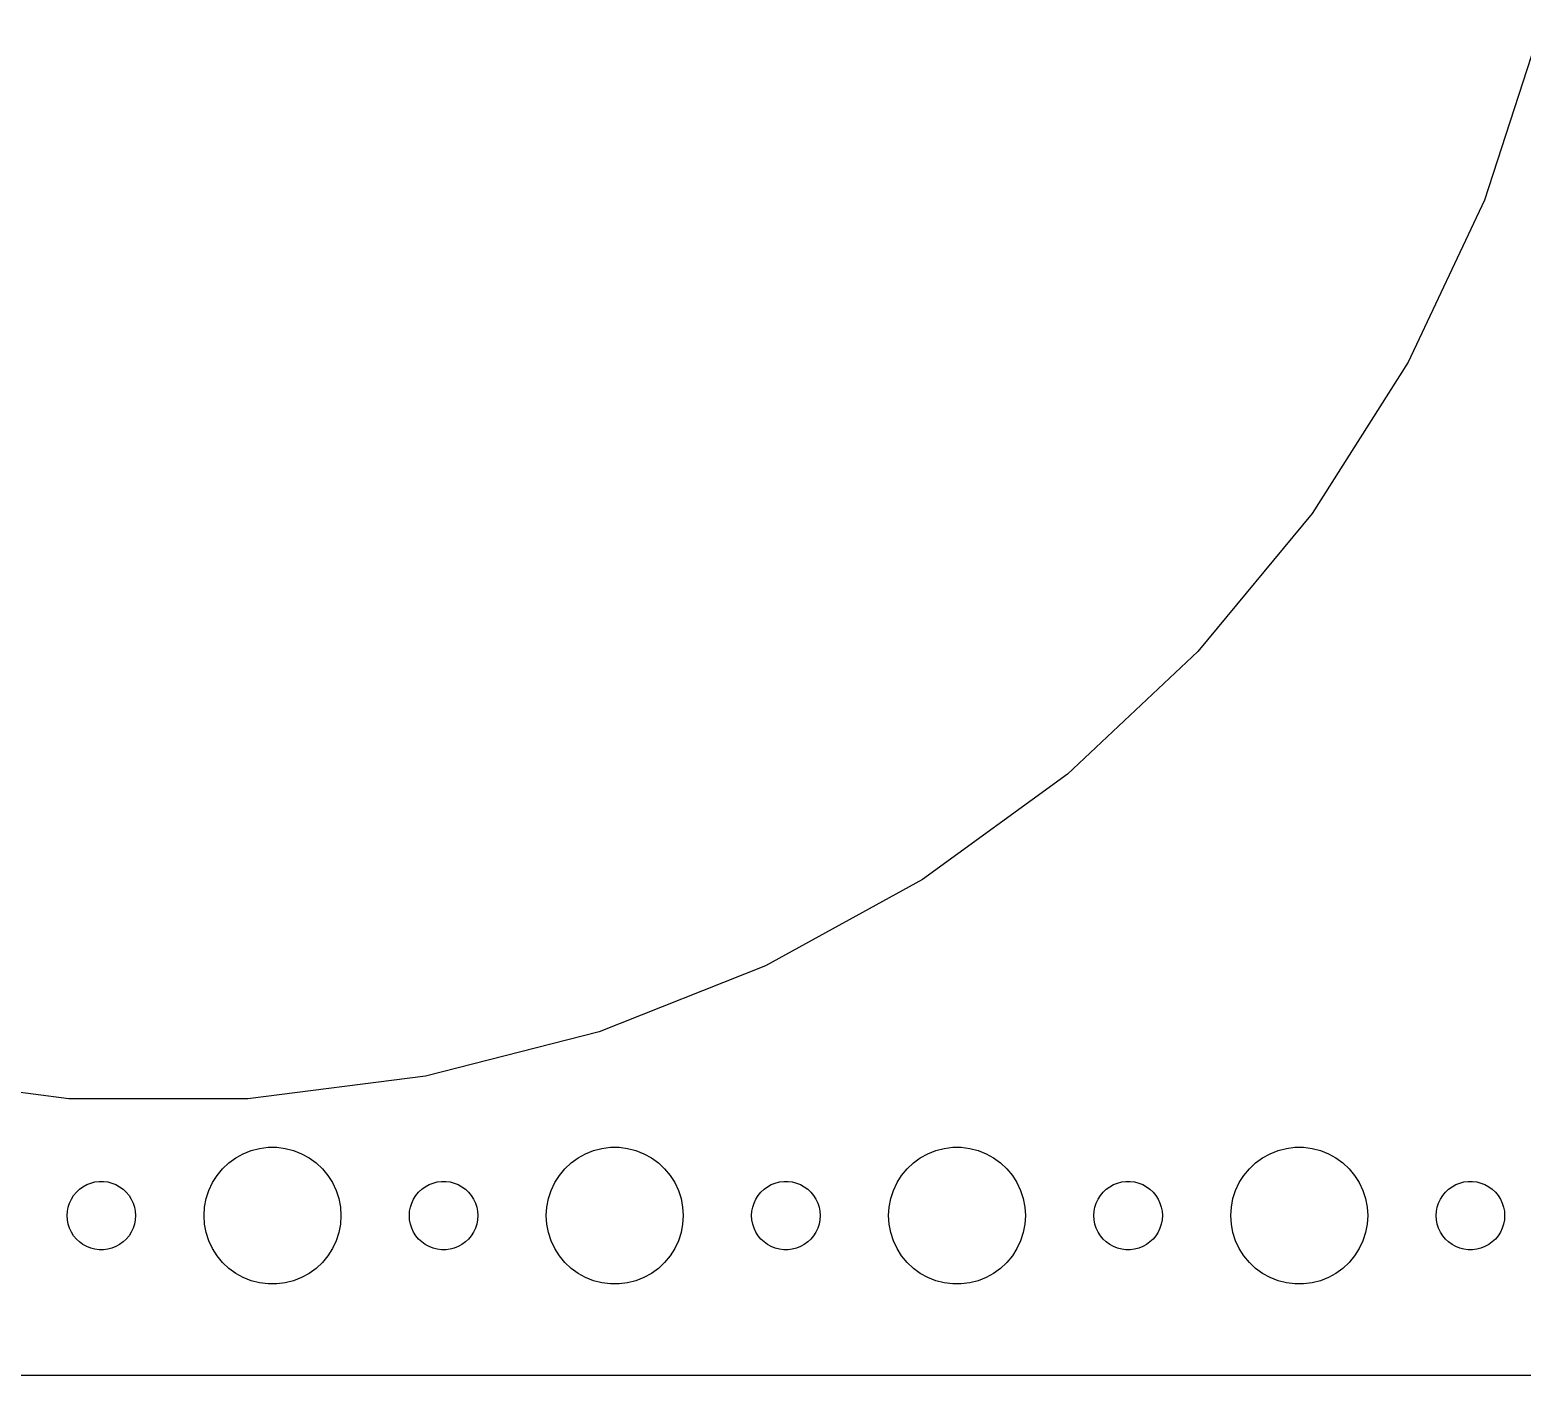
# Model space of a CAD drawing. Header units: metres. Extents: x -337 to 337, y -74 to 74.
# Drawn here: x -265.6 to -200.2, y -74.5 to -15.5 of the extents above; entities that cross this region are included whole.
import ezdxf

# ---------------------------------------------------------------- set-up
doc = ezdxf.new("R2010")
doc.units = ezdxf.units.M

msp = doc.modelspace()

# ---------------------------------------------------------------- linework, layer by layer
for p, q in [((-199.464, -15.5431), (-201.889, -23.0078)), ((-201.889, -23.0078), (-205.231, -30.1096)), ((-205.231, -30.1096), (-209.436, -36.7366)), ((-209.436, -36.7366), (-214.439, -42.7842)), ((-214.439, -42.7842), (-220.161, -48.1571)), ((-220.161, -48.1571), (-226.511, -52.7705)), ((-226.511, -52.7705), (-233.389, -56.5517)), ((-233.389, -56.5517), (-240.686, -59.441)), ((-240.686, -59.441), (-248.289, -61.3929)), ((-263.924, -62.3767), (-271.711, -61.3929)), ((-248.289, -61.3929), (-256.076, -62.3767)), ((-256.076, -62.3767), (-263.924, -62.3767)), ((-256.277, -64.7855), (-255.927, -64.6468)), ((-255.927, -64.6468), (-255.562, -64.5531)), ((-255.562, -64.5531), (-255.188, -64.5059)), ((-255.188, -64.5059), (-254.812, -64.5059)), ((-254.812, -64.5059), (-254.438, -64.5531)), ((-254.438, -64.5531), (-254.073, -64.6468)), ((-254.073, -64.6468), (-253.723, -64.7855)), ((-241.277, -64.7855), (-240.927, -64.6468)), ((-240.927, -64.6468), (-240.562, -64.5531)), ((-240.562, -64.5531), (-240.188, -64.5059)), ((-240.188, -64.5059), (-239.812, -64.5059)), ((-239.812, -64.5059), (-239.438, -64.5531)), ((-239.438, -64.5531), (-239.073, -64.6468)), ((-239.073, -64.6468), (-238.723, -64.7855)), ((-226.277, -64.7855), (-225.927, -64.6468)), ((-225.927, -64.6468), (-225.562, -64.5531)), ((-225.562, -64.5531), (-225.188, -64.5059)), ((-225.188, -64.5059), (-224.812, -64.5059)), ((-224.812, -64.5059), (-224.438, -64.5531)), ((-224.438, -64.5531), (-224.073, -64.6468)), ((-224.073, -64.6468), (-223.723, -64.7855)), ((-211.277, -64.7855), (-210.927, -64.6468)), ((-210.927, -64.6468), (-210.562, -64.5531)), ((-210.562, -64.5531), (-210.188, -64.5059)), ((-210.188, -64.5059), (-209.812, -64.5059)), ((-209.812, -64.5059), (-209.438, -64.5531)), ((-209.438, -64.5531), (-209.073, -64.6468)), ((-209.073, -64.6468), (-208.723, -64.7855)), ((-257.187, -65.4464), (-256.912, -65.1885)), ((-256.912, -65.1885), (-256.607, -64.967)), ((-256.607, -64.967), (-256.277, -64.7855)), ((-253.723, -64.7855), (-253.393, -64.967)), ((-253.393, -64.967), (-253.088, -65.1885)), ((-253.088, -65.1885), (-252.813, -65.4464)), ((-242.187, -65.4464), (-241.912, -65.1885)), ((-241.912, -65.1885), (-241.607, -64.967)), ((-241.607, -64.967), (-241.277, -64.7855)), ((-238.723, -64.7855), (-238.393, -64.967)), ((-238.393, -64.967), (-238.088, -65.1885)), ((-238.088, -65.1885), (-237.813, -65.4464)), ((-227.187, -65.4464), (-226.912, -65.1885)), ((-226.912, -65.1885), (-226.607, -64.967)), ((-226.607, -64.967), (-226.277, -64.7855)), ((-223.723, -64.7855), (-223.393, -64.967)), ((-223.393, -64.967), (-223.088, -65.1885)), ((-223.088, -65.1885), (-222.813, -65.4464)), ((-212.187, -65.4464), (-211.912, -65.1885)), ((-211.912, -65.1885), (-211.607, -64.967)), ((-211.607, -64.967), (-211.277, -64.7855)), ((-208.723, -64.7855), (-208.393, -64.967)), ((-208.393, -64.967), (-208.088, -65.1885)), ((-208.088, -65.1885), (-207.813, -65.4464)), ((-262.964, -66.0734), (-262.781, -66.0266)), ((-262.781, -66.0266), (-262.594, -66.003)), ((-262.594, -66.003), (-262.406, -66.003)), ((-262.406, -66.003), (-262.219, -66.0266)), ((-262.219, -66.0266), (-262.036, -66.0734)), ((-257.629, -66.0547), (-257.427, -65.7366)), ((-257.427, -65.7366), (-257.187, -65.4464)), ((-252.813, -65.4464), (-252.573, -65.7366)), ((-252.573, -65.7366), (-252.371, -66.0547)), ((-247.964, -66.0734), (-247.781, -66.0266)), ((-247.781, -66.0266), (-247.594, -66.003)), ((-247.594, -66.003), (-247.406, -66.003)), ((-247.406, -66.003), (-247.219, -66.0266)), ((-247.219, -66.0266), (-247.036, -66.0734)), ((-242.629, -66.0547), (-242.427, -65.7366)), ((-242.427, -65.7366), (-242.187, -65.4464)), ((-237.813, -65.4464), (-237.573, -65.7366)), ((-237.573, -65.7366), (-237.371, -66.0547)), ((-232.964, -66.0734), (-232.781, -66.0266)), ((-232.781, -66.0266), (-232.594, -66.003)), ((-232.594, -66.003), (-232.406, -66.003)), ((-232.406, -66.003), (-232.219, -66.0266)), ((-232.219, -66.0266), (-232.036, -66.0734)), ((-227.629, -66.0547), (-227.427, -65.7366)), ((-227.427, -65.7366), (-227.187, -65.4464)), ((-222.813, -65.4464), (-222.573, -65.7366)), ((-222.573, -65.7366), (-222.371, -66.0547)), ((-217.964, -66.0734), (-217.781, -66.0266)), ((-217.781, -66.0266), (-217.594, -66.003)), ((-217.594, -66.003), (-217.406, -66.003)), ((-217.406, -66.003), (-217.219, -66.0266)), ((-217.219, -66.0266), (-217.036, -66.0734)), ((-212.629, -66.0547), (-212.427, -65.7366)), ((-212.427, -65.7366), (-212.187, -65.4464)), ((-207.813, -65.4464), (-207.573, -65.7366)), ((-207.573, -65.7366), (-207.371, -66.0547)), ((-202.964, -66.0734), (-202.781, -66.0266)), ((-202.781, -66.0266), (-202.594, -66.003)), ((-202.594, -66.003), (-202.406, -66.003)), ((-202.406, -66.003), (-202.219, -66.0266)), ((-202.219, -66.0266), (-202.036, -66.0734)), ((-263.814, -66.7774), (-263.714, -66.6183)), ((-263.714, -66.6183), (-263.593, -66.4732)), ((-263.593, -66.4732), (-263.456, -66.3442)), ((-263.456, -66.3442), (-263.304, -66.2335)), ((-263.304, -66.2335), (-263.139, -66.1428)), ((-263.139, -66.1428), (-262.964, -66.0734)), ((-262.036, -66.0734), (-261.861, -66.1428)), ((-261.861, -66.1428), (-261.696, -66.2335)), ((-261.696, -66.2335), (-261.544, -66.3442)), ((-261.544, -66.3442), (-261.407, -66.4732)), ((-261.407, -66.4732), (-261.286, -66.6183)), ((-261.286, -66.6183), (-261.186, -66.7774)), ((-257.906, -66.7539), (-257.789, -66.3956)), ((-257.789, -66.3956), (-257.629, -66.0547)), ((-252.371, -66.0547), (-252.211, -66.3956)), ((-252.211, -66.3956), (-252.094, -66.7539)), ((-248.814, -66.7774), (-248.714, -66.6183)), ((-248.714, -66.6183), (-248.593, -66.4732)), ((-248.593, -66.4732), (-248.456, -66.3442)), ((-248.456, -66.3442), (-248.304, -66.2335)), ((-248.304, -66.2335), (-248.139, -66.1428)), ((-248.139, -66.1428), (-247.964, -66.0734)), ((-247.036, -66.0734), (-246.861, -66.1428)), ((-246.861, -66.1428), (-246.696, -66.2335)), ((-246.696, -66.2335), (-246.544, -66.3442)), ((-246.544, -66.3442), (-246.407, -66.4732)), ((-246.407, -66.4732), (-246.286, -66.6183)), ((-246.286, -66.6183), (-246.186, -66.7774)), ((-242.906, -66.7539), (-242.789, -66.3956)), ((-242.789, -66.3956), (-242.629, -66.0547)), ((-237.371, -66.0547), (-237.211, -66.3956)), ((-237.211, -66.3956), (-237.094, -66.7539)), ((-233.814, -66.7774), (-233.714, -66.6183)), ((-233.714, -66.6183), (-233.593, -66.4732)), ((-233.593, -66.4732), (-233.456, -66.3442)), ((-233.456, -66.3442), (-233.304, -66.2335)), ((-233.304, -66.2335), (-233.139, -66.1428)), ((-233.139, -66.1428), (-232.964, -66.0734)), ((-232.036, -66.0734), (-231.861, -66.1428)), ((-231.861, -66.1428), (-231.696, -66.2335)), ((-231.696, -66.2335), (-231.544, -66.3442)), ((-231.544, -66.3442), (-231.407, -66.4732)), ((-231.407, -66.4732), (-231.286, -66.6183)), ((-231.286, -66.6183), (-231.186, -66.7774)), ((-227.906, -66.7539), (-227.789, -66.3956)), ((-227.789, -66.3956), (-227.629, -66.0547)), ((-222.371, -66.0547), (-222.211, -66.3956)), ((-222.211, -66.3956), (-222.094, -66.7539)), ((-218.814, -66.7774), (-218.714, -66.6183)), ((-218.714, -66.6183), (-218.593, -66.4732)), ((-218.593, -66.4732), (-218.456, -66.3442)), ((-218.456, -66.3442), (-218.304, -66.2335)), ((-218.304, -66.2335), (-218.139, -66.1428)), ((-218.139, -66.1428), (-217.964, -66.0734)), ((-217.036, -66.0734), (-216.861, -66.1428)), ((-216.861, -66.1428), (-216.696, -66.2335)), ((-216.696, -66.2335), (-216.544, -66.3442)), ((-216.544, -66.3442), (-216.407, -66.4732)), ((-216.407, -66.4732), (-216.286, -66.6183)), ((-216.286, -66.6183), (-216.186, -66.7774)), ((-212.906, -66.7539), (-212.789, -66.3956)), ((-212.789, -66.3956), (-212.629, -66.0547)), ((-207.371, -66.0547), (-207.211, -66.3956)), ((-207.211, -66.3956), (-207.094, -66.7539)), ((-203.814, -66.7774), (-203.714, -66.6183)), ((-203.714, -66.6183), (-203.593, -66.4732)), ((-203.593, -66.4732), (-203.456, -66.3442)), ((-203.456, -66.3442), (-203.304, -66.2335)), ((-203.304, -66.2335), (-203.139, -66.1428)), ((-203.139, -66.1428), (-202.964, -66.0734)), ((-202.036, -66.0734), (-201.861, -66.1428)), ((-201.861, -66.1428), (-201.696, -66.2335)), ((-201.696, -66.2335), (-201.544, -66.3442)), ((-201.544, -66.3442), (-201.407, -66.4732)), ((-201.407, -66.4732), (-201.286, -66.6183)), ((-201.286, -66.6183), (-201.186, -66.7774)), ((-264, -67.5), (-263.988, -67.312)), ((-263.988, -67.312), (-263.953, -67.127)), ((-263.953, -67.127), (-263.895, -66.9478)), ((-263.895, -66.9478), (-263.814, -66.7774)), ((-261.186, -66.7774), (-261.105, -66.9478)), ((-261.105, -66.9478), (-261.047, -67.127)), ((-261.047, -67.127), (-261.012, -67.312)), ((-261.012, -67.312), (-261, -67.5)), ((-258, -67.5), (-257.976, -67.124)), ((-257.976, -67.124), (-257.906, -66.7539)), ((-252.094, -66.7539), (-252.024, -67.124)), ((-252.024, -67.124), (-252, -67.5)), ((-249, -67.5), (-248.988, -67.312)), ((-248.988, -67.312), (-248.953, -67.127)), ((-248.953, -67.127), (-248.895, -66.9478)), ((-248.895, -66.9478), (-248.814, -66.7774)), ((-246.186, -66.7774), (-246.105, -66.9478)), ((-246.105, -66.9478), (-246.047, -67.127)), ((-246.047, -67.127), (-246.012, -67.312)), ((-246.012, -67.312), (-246, -67.5)), ((-243, -67.5), (-242.976, -67.124)), ((-242.976, -67.124), (-242.906, -66.7539)), ((-237.094, -66.7539), (-237.024, -67.124)), ((-237.024, -67.124), (-237, -67.5)), ((-234, -67.5), (-233.988, -67.312)), ((-233.988, -67.312), (-233.953, -67.127)), ((-233.953, -67.127), (-233.895, -66.9478)), ((-233.895, -66.9478), (-233.814, -66.7774)), ((-231.186, -66.7774), (-231.105, -66.9478)), ((-231.105, -66.9478), (-231.047, -67.127)), ((-231.047, -67.127), (-231.012, -67.312)), ((-231.012, -67.312), (-231, -67.5)), ((-228, -67.5), (-227.976, -67.124)), ((-227.976, -67.124), (-227.906, -66.7539)), ((-222.094, -66.7539), (-222.024, -67.124)), ((-222.024, -67.124), (-222, -67.5)), ((-219, -67.5), (-218.988, -67.312)), ((-218.988, -67.312), (-218.953, -67.127)), ((-218.953, -67.127), (-218.895, -66.9478)), ((-218.895, -66.9478), (-218.814, -66.7774)), ((-216.186, -66.7774), (-216.105, -66.9478)), ((-216.105, -66.9478), (-216.047, -67.127)), ((-216.047, -67.127), (-216.012, -67.312)), ((-216.012, -67.312), (-216, -67.5)), ((-213, -67.5), (-212.976, -67.124)), ((-212.976, -67.124), (-212.906, -66.7539)), ((-207.094, -66.7539), (-207.024, -67.124)), ((-207.024, -67.124), (-207, -67.5)), ((-204, -67.5), (-203.988, -67.312)), ((-203.988, -67.312), (-203.953, -67.127)), ((-203.953, -67.127), (-203.895, -66.9478)), ((-203.895, -66.9478), (-203.814, -66.7774)), ((-201.186, -66.7774), (-201.105, -66.9478)), ((-201.105, -66.9478), (-201.047, -67.127)), ((-201.047, -67.127), (-201.012, -67.312)), ((-201.012, -67.312), (-201, -67.5)), ((-263.988, -67.688), (-264, -67.5)), ((-263.953, -67.873), (-263.988, -67.688)), ((-263.895, -68.0522), (-263.953, -67.873)), ((-261.047, -67.873), (-261.105, -68.0522)), ((-261.012, -67.688), (-261.047, -67.873)), ((-261, -67.5), (-261.012, -67.688)), ((-257.976, -67.876), (-258, -67.5)), ((-257.906, -68.2461), (-257.976, -67.876)), ((-252.024, -67.876), (-252.094, -68.2461)), ((-252, -67.5), (-252.024, -67.876)), ((-248.988, -67.688), (-249, -67.5)), ((-248.953, -67.873), (-248.988, -67.688)), ((-248.895, -68.0522), (-248.953, -67.873)), ((-246.047, -67.873), (-246.105, -68.0522)), ((-246.012, -67.688), (-246.047, -67.873)), ((-246, -67.5), (-246.012, -67.688)), ((-242.976, -67.876), (-243, -67.5)), ((-242.906, -68.2461), (-242.976, -67.876)), ((-237.024, -67.876), (-237.094, -68.2461)), ((-237, -67.5), (-237.024, -67.876)), ((-233.988, -67.688), (-234, -67.5)), ((-233.953, -67.873), (-233.988, -67.688)), ((-233.895, -68.0522), (-233.953, -67.873)), ((-231.047, -67.873), (-231.105, -68.0522)), ((-231.012, -67.688), (-231.047, -67.873)), ((-231, -67.5), (-231.012, -67.688)), ((-227.976, -67.876), (-228, -67.5)), ((-227.906, -68.2461), (-227.976, -67.876)), ((-222.024, -67.876), (-222.094, -68.2461)), ((-222, -67.5), (-222.024, -67.876)), ((-218.988, -67.688), (-219, -67.5)), ((-218.953, -67.873), (-218.988, -67.688)), ((-218.895, -68.0522), (-218.953, -67.873)), ((-216.047, -67.873), (-216.105, -68.0522)), ((-216.012, -67.688), (-216.047, -67.873)), ((-216, -67.5), (-216.012, -67.688)), ((-212.976, -67.876), (-213, -67.5)), ((-212.906, -68.2461), (-212.976, -67.876)), ((-207.024, -67.876), (-207.094, -68.2461)), ((-207, -67.5), (-207.024, -67.876)), ((-203.988, -67.688), (-204, -67.5)), ((-203.953, -67.873), (-203.988, -67.688)), ((-203.895, -68.0522), (-203.953, -67.873)), ((-201.047, -67.873), (-201.105, -68.0522)), ((-201.012, -67.688), (-201.047, -67.873)), ((-201, -67.5), (-201.012, -67.688)), ((-263.814, -68.2226), (-263.895, -68.0522)), ((-263.714, -68.3817), (-263.814, -68.2226)), ((-263.593, -68.5268), (-263.714, -68.3817)), ((-263.456, -68.6558), (-263.593, -68.5268)), ((-263.304, -68.7665), (-263.456, -68.6558)), ((-261.544, -68.6558), (-261.696, -68.7665)), ((-261.407, -68.5268), (-261.544, -68.6558)), ((-261.286, -68.3817), (-261.407, -68.5268)), ((-261.186, -68.2226), (-261.286, -68.3817)), ((-261.105, -68.0522), (-261.186, -68.2226)), ((-257.789, -68.6044), (-257.906, -68.2461)), ((-257.629, -68.9453), (-257.789, -68.6044)), ((-252.211, -68.6044), (-252.371, -68.9453)), ((-252.094, -68.2461), (-252.211, -68.6044)), ((-248.814, -68.2226), (-248.895, -68.0522)), ((-248.714, -68.3817), (-248.814, -68.2226)), ((-248.593, -68.5268), (-248.714, -68.3817)), ((-248.456, -68.6558), (-248.593, -68.5268)), ((-248.304, -68.7665), (-248.456, -68.6558)), ((-246.544, -68.6558), (-246.696, -68.7665)), ((-246.407, -68.5268), (-246.544, -68.6558)), ((-246.286, -68.3817), (-246.407, -68.5268)), ((-246.186, -68.2226), (-246.286, -68.3817)), ((-246.105, -68.0522), (-246.186, -68.2226)), ((-242.789, -68.6044), (-242.906, -68.2461)), ((-242.629, -68.9453), (-242.789, -68.6044)), ((-237.211, -68.6044), (-237.371, -68.9453)), ((-237.094, -68.2461), (-237.211, -68.6044)), ((-233.814, -68.2226), (-233.895, -68.0522)), ((-233.714, -68.3817), (-233.814, -68.2226)), ((-233.593, -68.5268), (-233.714, -68.3817)), ((-233.456, -68.6558), (-233.593, -68.5268)), ((-233.304, -68.7665), (-233.456, -68.6558)), ((-231.544, -68.6558), (-231.696, -68.7665)), ((-231.407, -68.5268), (-231.544, -68.6558)), ((-231.286, -68.3817), (-231.407, -68.5268)), ((-231.186, -68.2226), (-231.286, -68.3817)), ((-231.105, -68.0522), (-231.186, -68.2226)), ((-227.789, -68.6044), (-227.906, -68.2461)), ((-227.629, -68.9453), (-227.789, -68.6044)), ((-222.211, -68.6044), (-222.371, -68.9453)), ((-222.094, -68.2461), (-222.211, -68.6044)), ((-218.814, -68.2226), (-218.895, -68.0522)), ((-218.714, -68.3817), (-218.814, -68.2226)), ((-218.593, -68.5268), (-218.714, -68.3817)), ((-218.456, -68.6558), (-218.593, -68.5268)), ((-218.304, -68.7665), (-218.456, -68.6558)), ((-216.544, -68.6558), (-216.696, -68.7665)), ((-216.407, -68.5268), (-216.544, -68.6558)), ((-216.286, -68.3817), (-216.407, -68.5268)), ((-216.186, -68.2226), (-216.286, -68.3817)), ((-216.105, -68.0522), (-216.186, -68.2226)), ((-212.789, -68.6044), (-212.906, -68.2461)), ((-212.629, -68.9453), (-212.789, -68.6044)), ((-207.211, -68.6044), (-207.371, -68.9453)), ((-207.094, -68.2461), (-207.211, -68.6044)), ((-203.814, -68.2226), (-203.895, -68.0522)), ((-203.714, -68.3817), (-203.814, -68.2226)), ((-203.593, -68.5268), (-203.714, -68.3817)), ((-203.456, -68.6558), (-203.593, -68.5268)), ((-203.304, -68.7665), (-203.456, -68.6558)), ((-201.544, -68.6558), (-201.696, -68.7665)), ((-201.407, -68.5268), (-201.544, -68.6558)), ((-201.286, -68.3817), (-201.407, -68.5268)), ((-201.186, -68.2226), (-201.286, -68.3817)), ((-201.105, -68.0522), (-201.186, -68.2226)), ((-263.139, -68.8572), (-263.304, -68.7665)), ((-262.964, -68.9266), (-263.139, -68.8572)), ((-262.781, -68.9734), (-262.964, -68.9266)), ((-262.594, -68.997), (-262.781, -68.9734)), ((-262.406, -68.997), (-262.594, -68.997)), ((-262.219, -68.9734), (-262.406, -68.997)), ((-262.036, -68.9266), (-262.219, -68.9734)), ((-261.861, -68.8572), (-262.036, -68.9266)), ((-261.696, -68.7665), (-261.861, -68.8572)), ((-257.427, -69.2634), (-257.629, -68.9453)), ((-257.187, -69.5536), (-257.427, -69.2634)), ((-252.573, -69.2634), (-252.813, -69.5536)), ((-252.371, -68.9453), (-252.573, -69.2634)), ((-248.139, -68.8572), (-248.304, -68.7665)), ((-247.964, -68.9266), (-248.139, -68.8572)), ((-247.781, -68.9734), (-247.964, -68.9266)), ((-247.594, -68.997), (-247.781, -68.9734)), ((-247.406, -68.997), (-247.594, -68.997)), ((-247.219, -68.9734), (-247.406, -68.997)), ((-247.036, -68.9266), (-247.219, -68.9734)), ((-246.861, -68.8572), (-247.036, -68.9266)), ((-246.696, -68.7665), (-246.861, -68.8572)), ((-242.427, -69.2634), (-242.629, -68.9453)), ((-242.187, -69.5536), (-242.427, -69.2634)), ((-237.573, -69.2634), (-237.813, -69.5536)), ((-237.371, -68.9453), (-237.573, -69.2634)), ((-233.139, -68.8572), (-233.304, -68.7665)), ((-232.964, -68.9266), (-233.139, -68.8572)), ((-232.781, -68.9734), (-232.964, -68.9266)), ((-232.594, -68.997), (-232.781, -68.9734)), ((-232.406, -68.997), (-232.594, -68.997)), ((-232.219, -68.9734), (-232.406, -68.997)), ((-232.036, -68.9266), (-232.219, -68.9734)), ((-231.861, -68.8572), (-232.036, -68.9266)), ((-231.696, -68.7665), (-231.861, -68.8572)), ((-227.427, -69.2634), (-227.629, -68.9453)), ((-227.187, -69.5536), (-227.427, -69.2634)), ((-222.573, -69.2634), (-222.813, -69.5536)), ((-222.371, -68.9453), (-222.573, -69.2634)), ((-218.139, -68.8572), (-218.304, -68.7665)), ((-217.964, -68.9266), (-218.139, -68.8572)), ((-217.781, -68.9734), (-217.964, -68.9266)), ((-217.594, -68.997), (-217.781, -68.9734)), ((-217.406, -68.997), (-217.594, -68.997)), ((-217.219, -68.9734), (-217.406, -68.997)), ((-217.036, -68.9266), (-217.219, -68.9734)), ((-216.861, -68.8572), (-217.036, -68.9266)), ((-216.696, -68.7665), (-216.861, -68.8572)), ((-212.427, -69.2634), (-212.629, -68.9453)), ((-212.187, -69.5536), (-212.427, -69.2634)), ((-207.573, -69.2634), (-207.813, -69.5536)), ((-207.371, -68.9453), (-207.573, -69.2634)), ((-203.139, -68.8572), (-203.304, -68.7665)), ((-202.964, -68.9266), (-203.139, -68.8572)), ((-202.781, -68.9734), (-202.964, -68.9266)), ((-202.594, -68.997), (-202.781, -68.9734)), ((-202.406, -68.997), (-202.594, -68.997)), ((-202.219, -68.9734), (-202.406, -68.997)), ((-202.036, -68.9266), (-202.219, -68.9734)), ((-201.861, -68.8572), (-202.036, -68.9266)), ((-201.696, -68.7665), (-201.861, -68.8572)), ((-256.912, -69.8115), (-257.187, -69.5536)), ((-256.607, -70.033), (-256.912, -69.8115)), ((-253.088, -69.8115), (-253.393, -70.033)), ((-252.813, -69.5536), (-253.088, -69.8115)), ((-241.912, -69.8115), (-242.187, -69.5536)), ((-241.607, -70.033), (-241.912, -69.8115)), ((-238.088, -69.8115), (-238.393, -70.033)), ((-237.813, -69.5536), (-238.088, -69.8115)), ((-226.912, -69.8115), (-227.187, -69.5536)), ((-226.607, -70.033), (-226.912, -69.8115)), ((-223.088, -69.8115), (-223.393, -70.033)), ((-222.813, -69.5536), (-223.088, -69.8115)), ((-211.912, -69.8115), (-212.187, -69.5536)), ((-211.607, -70.033), (-211.912, -69.8115)), ((-208.088, -69.8115), (-208.393, -70.033)), ((-207.813, -69.5536), (-208.088, -69.8115)), ((-256.277, -70.2145), (-256.607, -70.033)), ((-255.927, -70.3532), (-256.277, -70.2145)), ((-255.562, -70.4469), (-255.927, -70.3532)), ((-255.188, -70.4941), (-255.562, -70.4469)), ((-254.812, -70.4941), (-255.188, -70.4941)), ((-254.438, -70.4469), (-254.812, -70.4941)), ((-254.073, -70.3532), (-254.438, -70.4469)), ((-253.723, -70.2145), (-254.073, -70.3532)), ((-253.393, -70.033), (-253.723, -70.2145)), ((-241.277, -70.2145), (-241.607, -70.033)), ((-240.927, -70.3532), (-241.277, -70.2145)), ((-240.562, -70.4469), (-240.927, -70.3532)), ((-240.188, -70.4941), (-240.562, -70.4469)), ((-239.812, -70.4941), (-240.188, -70.4941)), ((-239.438, -70.4469), (-239.812, -70.4941)), ((-239.073, -70.3532), (-239.438, -70.4469)), ((-238.723, -70.2145), (-239.073, -70.3532)), ((-238.393, -70.033), (-238.723, -70.2145)), ((-226.277, -70.2145), (-226.607, -70.033)), ((-225.927, -70.3532), (-226.277, -70.2145)), ((-225.562, -70.4469), (-225.927, -70.3532)), ((-225.188, -70.4941), (-225.562, -70.4469)), ((-224.812, -70.4941), (-225.188, -70.4941)), ((-224.438, -70.4469), (-224.812, -70.4941)), ((-224.073, -70.3532), (-224.438, -70.4469)), ((-223.723, -70.2145), (-224.073, -70.3532)), ((-223.393, -70.033), (-223.723, -70.2145)), ((-211.277, -70.2145), (-211.607, -70.033)), ((-210.927, -70.3532), (-211.277, -70.2145)), ((-210.562, -70.4469), (-210.927, -70.3532)), ((-210.188, -70.4941), (-210.562, -70.4469)), ((-209.812, -70.4941), (-210.188, -70.4941)), ((-209.438, -70.4469), (-209.812, -70.4941)), ((-209.073, -70.3532), (-209.438, -70.4469)), ((-208.723, -70.2145), (-209.073, -70.3532)), ((-208.393, -70.033), (-208.723, -70.2145)), ((-332.314, -74.4901), (332.314, -74.4901))]:
    msp.add_line(p, q)

doc.saveas('drawing.dxf')
